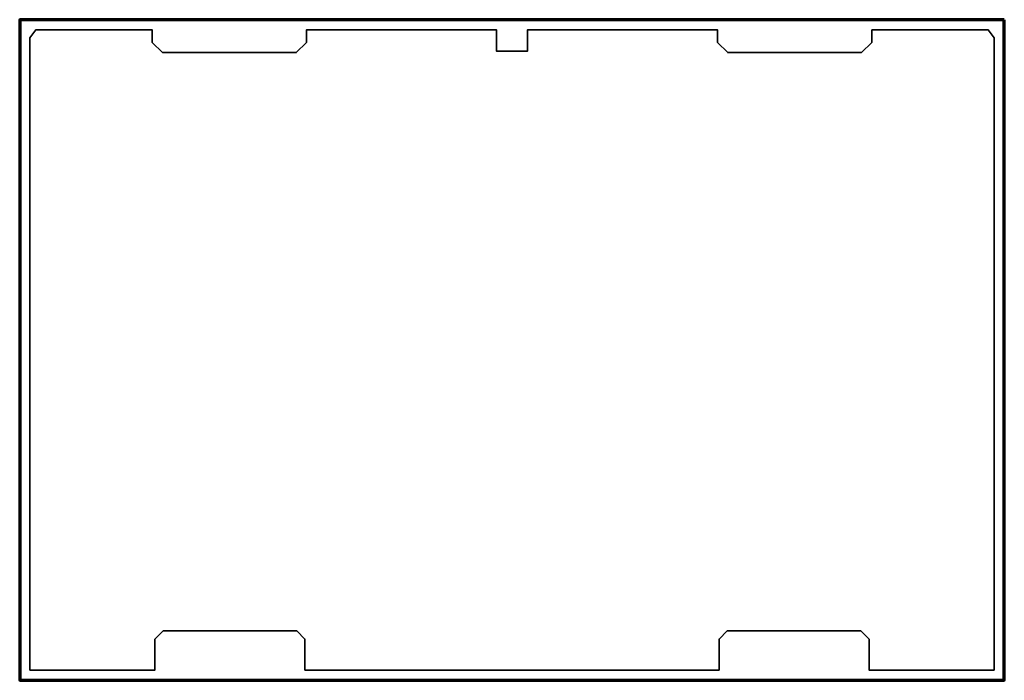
# Model space of a CAD drawing. Header units: millimetres. Extents: x -134 to 344, y -12 to 309.
import ezdxf

# ---------------------------------------------------------------- set-up
doc = ezdxf.new("R2010")
doc.units = ezdxf.units.MM
doc.header["$MEASUREMENT"] = 0
doc.layers.get('0').update_dxf_attribs({"lineweight": 0})
doc.layers.add('Safety', color=7, linetype='Continuous', lineweight=0)

msp = doc.modelspace()

# ---------------------------------------------------------------- linework, layer by layer
at = {"color": 18, "lineweight": 35, "true_color": 0x000000}
msp.add_lwpolyline([(279.83, 304), (336.5, 304), (339.3, 300.17), (339.3, -7), (278.53, -7), (278.53, 8), (274.61, 12), (209.61, 12), (205.68, 8), (205.68, -7), (105, -7), (4.32, -7), (4.32, 8), (0.39, 12), (-64.61, 12), (-68.53, 8), (-68.53, -7), (-129.3, -7), (-129.3, 300.17), (-126.5, 304), (-77.62, 304), (-69.83, 304), (-69.83, 298), (-69.83, 298), (-64.88, 293.05), (0.12, 293.05), (5.08, 298), (5.08, 298), (5.08, 304), (97.5, 304), (97.5, 293.68), (105, 293.68), (112.5, 293.68), (112.5, 304), (204.92, 304), (204.92, 298), (204.92, 298), (209.88, 293.05), (274.88, 293.05), (279.83, 298), (279.83, 298)], close=True, dxfattribs=at)
at = {"layer": 'Safety', "color": 18, "lineweight": 70, "true_color": 0x000000}
msp.add_lwpolyline([(344.3, 309), (-134.3, 309), (-134.3, -12), (344.3, -12)], close=True, dxfattribs=at)

doc.saveas('drawing.dxf')
